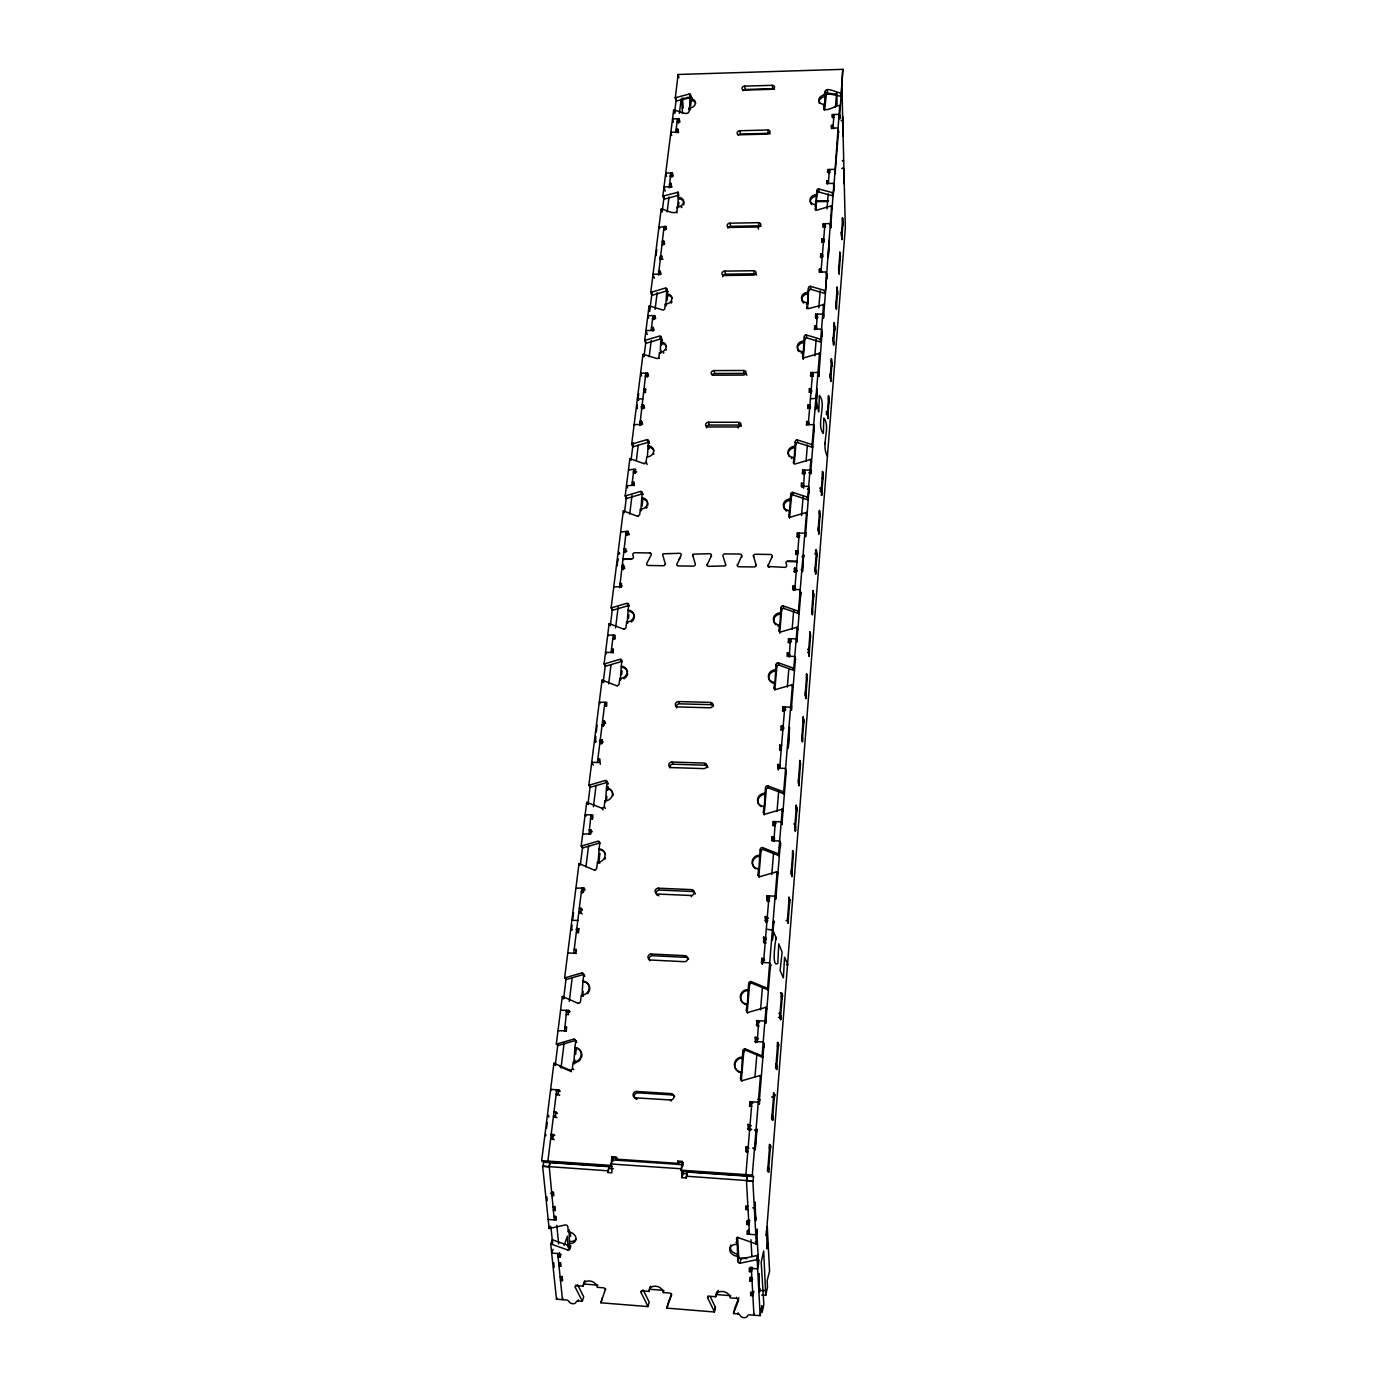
<?xml version="1.0" encoding="UTF-8"?>
<svg xmlns="http://www.w3.org/2000/svg" width="1387" height="1387" viewBox="0 0 1387 1387"><rect width="100%" height="100%" fill="white"/><g stroke="black" fill="none" stroke-linecap="round" stroke-linejoin="round"><path stroke-width="1.5" d="M690.501 109.694A5.843 4.542 -15.7 0 1 689.547 109.781L690.137 93.796L675.313 97.766L678.122 74.465L842.811 69.35L839.603 117.722M571.496 929.949L572.051 924.99M580.165 913.357L578.83 912.143L580.806 912.23L582.089 914.016M677.775 206.75L678.434 192.186L662.969 196.052L663.87 199.225L679.041 195.186M776.148 939.276C777.396 928.579 770.028 969.236 777.812 963.324L778.766 943.819L782.129 952.141L780.101 970.501L783.36 977.835L784.574 957.255L787.955 964.832L786.498 964.763M827.536 456.375C820.393 444.221 831.281 427.369 823.826 418.042L823.358 433.42C815.625 424.769 827.189 403.894 819.37 395.468L818.815 411.627M553.725 1262.707L554.124 1267.25M750.592 1129.833C751.113 1126.521 748.807 1130.214 751.719 1129.59M711.479 556.516L711.271 555.875A1.89 1.647 -18.7 0 0 709.728 553.69L693.24 554.159A1.872 1.647 -19.4 0 0 692.754 555.251L695.286 564.006A1.89 1.647 -19.6 0 1 695.078 565.15L694.506 565.757A1.89 1.647 -19.6 0 1 693.275 566.139L678.33 565.931A1.872 1.647 -20.3 0 1 676.683 564.526L681.104 555.493A1.872 1.647 -20.1 0 0 679.595 553.309L663.177 553.794A1.872 1.63 -20.8 0 0 662.691 554.887L665.396 564.232M827.987 255.26C828.074 268.558 830.674 213.927 828.247 256.82M787.851 746.362C788.301 760.111 791.023 696.083 788.197 747.454M554.904 1117.246C555.008 1114.142 554.315 1117.333 553.448 1116.258L556.915 1117.679M815.643 406.374C815.105 424.266 819.162 358.141 815.92 407.813M772.143 938.496L772.299 940.49L773.738 920.743L772.524 939.38M595.716 736.358L595.699 742.201M602.357 740.138L600.259 739.722L601.108 742.825L601.455 741.906M771.952 1097.169L773.461 1097.256L773.53 1092.748L774.796 1094.915L774.223 1098.556M780.933 1015.821L780.69 1019.878L779.771 1013.446L778.783 1013.394M780.413 992.763L781.401 992.815L781.332 997.236M788.319 919.061L788.267 923.413L787.625 917.344M793.763 823.965L794.699 823.999L795.531 830.848L794.578 830.813M807.563 649.255L808.482 649.272L809.21 656.432L809.28 652.323L807.91 652.289M814.897 554.02L816.232 554.037L816.302 549.998L815.4 549.98M821 495.003L821.884 495.02L820.324 487.6M827.935 414.834L827.883 418.735L827.241 411.211L826.115 412.13M833.708 341.358L833.656 345.19L833.032 337.578L833.206 338.532M767.67 1170.923L769.733 1144.726M771.761 1118.806L773.79 1093.181M775.784 1067.817L777.76 1042.729M779.719 1017.902L781.644 993.335M787.331 921.141L789.186 897.562M791.023 874.243L792.844 851.15M794.647 828.282L796.415 805.656M798.184 783.256L799.935 761.082M801.669 739.115L803.368 717.374M805.067 695.841L806.749 674.515M808.413 653.398L810.06 632.489M811.69 611.771L813.302 591.261M814.897 570.941L816.492 550.83M818.053 530.892L819.613 511.144M821.156 491.587L822.682 472.204M827.172 415.129L828.646 396.439M830.102 377.94L831.541 359.597M832.98 341.41L834.402 323.396M835.806 305.556L837.193 287.855M838.58 270.326L839.95 252.937M841.302 235.703L842.637 218.626M768.45 1172.032L770.513 1145.905M772.542 1120.055L774.553 1094.482M776.529 1069.186L778.506 1044.151M780.448 1019.376L782.372 994.878M788.024 922.84L789.879 899.331M791.7 876.047L793.52 853.005M795.306 830.206L797.074 807.615M798.843 785.267L800.576 763.127M802.293 741.213L804.009 719.524M805.691 698.025L807.355 676.752M809.02 655.67L810.649 634.813M812.279 614.129L813.892 593.671M815.487 573.386L817.064 553.292M818.625 533.406L820.168 513.693M821.711 494.153L823.219 474.805M827.692 417.834L829.166 399.179M830.622 380.714L832.061 362.406M833.483 344.253L834.887 326.274M836.292 308.451L837.679 290.785M839.066 273.274L840.418 255.919M841.77 238.703L843.105 221.66M788.891 901.325L788.96 896.973L789.584 903.076M795.531 830.848L795.583 826.583M821.884 495.02L821.954 491.05M822.283 478.758L823.41 475.689L822.491 471.32L822.439 475.29M802.969 561.336L803.194 563.798M816.856 396.405L816.7 393.336L816.163 399.855L815.885 398.398L810.511 398.78M747.437 1176.176L746.709 1180.58L753.124 1181.013L753.488 1176.592L752.326 1175.066L760.475 1075.549A2.15 2.098 -56.7 0 0 759.851 1075.601L742.444 1080.594A2.15 2.08 -56.5 0 1 740.519 1078.323L741.074 1071.96A7.49 7.282 -53.4 0 1 734.382 1064.124A7.49 7.282 -53.4 0 1 742.34 1057.137L742.877 1050.826A2.133 2.063 -50.4 0 1 745.148 1048.832L761.48 1055.732A2.133 2.08 -50.6 0 0 762.07 1055.854L762.902 1057.327A2.133 2.08 -50.9 0 1 762.313 1057.206L746.015 1050.323A2.133 2.063 -50.7 0 0 743.761 1052.3L741.404 1079.745A2.15 2.08 -56.8 0 0 741.889 1081.271M758.36 1103.931L759.417 1103.983L759.764 1099.7L757.909 1099.163M761.81 958.4L762.625 960.099L764.67 960.203L763.856 958.486L761.81 958.4L761.463 962.439L769.681 962.855L770.739 965.109L770.149 968.594M775.142 898.603L776.165 898.655L776.235 894.095M779.338 847.44L780.344 847.474L780.656 843.643L779.667 840.99L771.657 840.695L771.97 836.846L773.963 836.916L774.726 838.91L772.732 838.84L771.97 836.846M787.365 652.74L788.059 655.132L789.966 655.167L789.29 652.774L787.365 652.74L787.07 656.276L794.768 656.432L795.15 662.362M792.931 586.094L793.607 588.608L795.497 588.643L794.838 586.112L792.931 586.094L792.653 589.51L800.23 589.631L800.594 595.578M803.506 483.526L801.547 483.057L801.27 486.334L808.673 486.369L809.228 493.269L809.02 492.368M822.11 332.152L818.763 376.38L818.815 372.323M819.44 269.13L819.994 272.233L821.745 272.216L821.191 269.113L819.44 269.13L819.197 272.077L826.219 271.991L826.704 279.047L826.513 278.007M837.592 135.146L838.667 132.389L838.008 127.985L831.229 128.159L831.454 125.437L833.154 125.385L833.639 128.696M763.526 962.543L769.057 895.915M779.685 768.225L784.765 707.023L785.718 710.075M799.241 533.128L794.768 590.377M808.257 424.665L812.591 372.496L813.371 376.397M816.197 329.187L817.446 314.121M820.948 272.043L824.97 223.671L825.508 226.844M828.316 183.465L829.478 169.491L829.998 172.734M832.911 128.107L834.055 114.514M754.944 1077.387L756.903 1053.739M760.544 1009.823L762.434 986.989M771.779 874.521L773.547 853.04M776.997 811.534L778.731 790.729M787.331 687.068L788.874 668.447M792.133 629.195L793.693 610.228M801.547 515.548L803.125 496.546M806.038 461.403L807.407 445.002M814.81 355.835L816.18 339.33M818.798 307.793L820.202 290.819M826.999 208.9L828.247 193.816M835.442 107.024L836.621 92.825M746.709 1180.58L747.073 1176.159L745.894 1174.616L751.945 1101.798L752.517 1102.7M762.07 1055.854L766.04 1007.378A2.115 2.046 -40 0 0 765.451 1007.43L748.269 1012.371A2.115 2.046 -41.9 0 1 746.379 1010.187L746.917 1003.997A7.351 7.108 -39.6 0 1 740.311 996.421A7.351 7.108 -39.6 0 1 748.148 989.59L748.668 983.452A2.098 2.028 -37.1 0 1 750.904 981.511L767.028 988.133A2.098 2.028 -35.5 0 0 767.618 988.255L768.415 989.885A2.098 2.028 -35.7 0 1 767.826 989.763L751.754 983.175A2.08 2.011 -37.3 0 0 749.517 985.099L747.246 1011.764A2.098 2.028 -42.1 0 0 747.714 1013.256M767.618 988.255L777.136 871.764A2.046 1.942 -22.9 0 0 776.564 871.816L759.885 876.653A2.046 1.942 -24.8 0 1 758.03 874.608L758.533 868.765A7.108 6.727 -24.1 0 1 752.101 861.708A7.108 6.727 -24.1 0 1 759.695 855.207L760.197 849.399A2.028 1.907 -23.1 0 1 762.365 847.561L778.055 853.629A2.028 1.924 -21.5 0 0 778.61 853.733L779.373 855.692A2.028 1.924 -21.5 0 1 778.8 855.588L763.162 849.52A2.028 1.907 -23.1 0 0 760.995 851.375L758.845 876.515A2.028 1.924 -24.8 0 0 758.914 877.243M778.61 853.733L782.251 809.28A2.011 1.89 -19.6 0 0 781.679 809.332L765.225 814.117A2.011 1.89 -21.2 0 1 763.405 812.141L763.89 806.454A7.004 6.554 -20.8 0 1 757.527 799.623A7.004 6.554 -20.8 0 1 765.035 793.26L765.52 787.625A1.994 1.855 -20.1 0 1 767.652 785.805L783.135 791.63A1.994 1.872 -18.7 0 0 783.69 791.734L784.418 793.832A1.994 1.872 -18.7 0 1 783.863 793.728L768.415 787.92A1.994 1.855 -20.1 0 0 766.283 789.723L764.185 814.186A2.011 1.872 -21.2 0 0 764.272 814.897M783.69 791.734L792.445 684.745A1.959 1.786 -16 0 0 791.89 684.797L775.888 689.478A1.959 1.786 -17.1 0 1 774.102 687.64L774.57 682.265A6.814 6.189 -17 0 1 768.363 675.868A6.814 6.189 -17 0 1 775.645 669.782L776.096 664.442A1.942 1.751 -16.6 0 1 778.176 662.726L793.26 668.066A1.942 1.768 -15.6 0 0 793.797 668.153L794.474 670.528A1.942 1.768 -15.6 0 1 793.936 670.441L778.887 665.084A1.942 1.751 -16.6 0 0 776.824 666.818L774.848 689.963M793.797 668.153L797.144 627.253A1.924 1.734 -15 0 0 796.606 627.323L780.812 631.935A1.924 1.734 -16 0 1 779.043 630.166L779.494 624.93A6.727 6.016 -15.9 0 1 773.374 618.723A6.727 6.016 -15.9 0 1 780.552 612.777L780.985 607.575A1.924 1.716 -15.6 0 1 783.031 605.876L797.941 611.026A1.924 1.716 -14.7 0 0 798.479 611.095L799.12 613.574A1.924 1.716 -14.7 0 1 798.583 613.505L783.724 608.373A1.907 1.716 -15.6 0 0 781.696 610.055L779.754 632.593A1.924 1.734 -15.9 0 0 779.841 633.235M798.479 611.095L806.54 512.496A1.89 1.647 -13.7 0 0 806.003 512.549L790.642 517.091A1.872 1.647 -14.4 0 1 788.908 515.409L789.342 510.451A6.554 5.704 -14.4 0 1 783.36 504.643A6.554 5.704 -14.4 0 1 790.33 498.939L790.763 494.015A1.872 1.63 -14.2 0 1 792.74 492.385L807.269 497.118A1.872 1.63 -13.5 0 0 807.789 497.187L808.413 499.892A1.872 1.63 -13.5 0 1 807.893 499.823L793.399 495.09A1.872 1.612 -14.2 0 0 791.405 496.719L789.584 518.079M807.789 497.187L810.892 459.426A1.855 1.595 -13.3 0 0 810.355 459.496L795.184 463.969A1.855 1.595 -13.9 0 1 793.485 462.356L793.901 457.519A6.484 5.565 -13.9 0 1 787.972 451.885A6.484 5.565 -13.9 0 1 794.855 446.285L795.271 441.499A1.855 1.578 -13.8 0 1 797.23 439.904L811.586 444.429A1.855 1.578 -13.1 0 0 812.106 444.499L812.695 447.307A1.838 1.578 -13.1 0 1 812.175 447.238L797.872 442.713A1.838 1.578 -13.7 0 0 795.913 444.291L794.266 463.379M812.106 444.499L819.561 353.321A1.82 1.526 -12.6 0 0 819.041 353.39L804.252 357.777A1.803 1.508 -13.2 0 1 802.605 356.268L802.986 351.674A6.311 5.271 -13.2 0 1 797.213 346.386A6.311 5.271 -13.2 0 1 803.905 341.011L804.304 336.452A1.803 1.491 -13.1 0 1 806.211 334.926L820.22 339.104A1.803 1.508 -12.6 0 0 820.723 339.156L821.277 342.138A1.803 1.508 -12.5 0 1 820.775 342.086L806.801 337.908A1.803 1.491 -13.1 0 0 804.893 339.434L803.212 359.216M820.723 339.156L823.583 304.186L824.138 307.238M840.089 108.827L839.724 105.464L833.223 195.879M824.589 109.798L826.496 93.345L841.233 96.344L842.811 69.35M803.454 555.476L802.414 571.635L803.645 554.713L803.766 556.776L801.894 556.742M759.14 1103.549L764.029 1043.457M765.745 1022.618L770.478 964.537M775.905 898.03L780.396 842.984M781.956 823.861L786.308 770.565M791.301 709.468L795.427 658.825M796.866 641.227L800.871 592.162M805.483 535.815L809.089 488.189M814.325 427.508L810.615 472.846L808.777 472.846M823.583 314.103L823.514 318.108L826.756 275.077M830.709 226.757L833.812 185.529M838.494 131.297L835.13 172.629L834.957 171.537M746.414 1152.32L746.05 1146.91L748.321 1147.257M748.807 1125.655L748.443 1129.989L747.922 1124.372L750.922 1125.793L747.922 1124.372M749.621 1106.202L749.83 1101.677L758.29 1102.197L759.417 1103.983M755.568 1042.747L755.204 1037.303L757.302 1037.424L758.134 1038.932L756.054 1038.811L755.204 1037.303M757.094 1026.311L756.608 1020.607L764.93 1021.075L766.005 1023.138L766.075 1018.474M764.046 943.004L763.578 937.231L765.624 937.335L766.317 939.849M765.763 922.372L765.295 916.599L767.34 916.703L767.999 918.194M767.496 901.619L767.046 895.829L775.142 896.175L776.165 898.655M773.062 825.698L773.252 821.537L781.228 821.832L782.199 824.537L782.268 820.064M778.332 769.958L778.02 764.445L780.118 764.878M779.945 750.54L779.65 745.027L781.731 745.443M781.054 730.099L781.228 726.077L783.187 726.129L783.898 728.366L781.956 728.314L781.228 726.077M782.649 710.976L782.823 706.971L790.607 707.179L791.526 710.213L791.596 705.844M788.353 642.58L788.544 638.661L796.207 638.818L797.092 642.042L797.161 637.743M794.266 572.016L794.439 568.185L796.311 568.219L796.849 571.496M795.722 554.523L795.895 550.708L797.768 550.743L798.305 552.91M797.196 536.89L797.369 533.111L804.841 533.18L805.691 536.7L805.743 532.487M802.466 473.765L802.64 470.054L810.008 470.089L810.823 473.765L810.875 469.621M806.54 425.133L806.697 421.492L808.517 421.492L809.124 424.335L807.303 424.335L806.697 421.492M807.928 408.558L808.084 404.952L809.904 404.952L810.493 407.813L808.673 407.813L808.084 404.952M809.176 391.914L809.436 388.793L811.239 388.793L811.828 391.689L809.262 392.382M810.632 376.085L810.788 372.514L818.001 372.479L818.191 373.45M814.516 329.707L814.672 326.188L816.44 326.17L817.012 329.17M815.521 317.658L815.677 314.138L822.786 314.069L823.15 316.097M820.567 257.236L820.723 253.786L822.474 253.769L823.011 256.89M821.815 242.222L821.971 238.807L823.722 238.789L824.259 241.927L822.508 241.962L821.971 238.807M823.08 227.104L823.237 223.706L830.189 223.584L830.536 225.7M828.542 180.674L826.825 180.709L826.6 183.517L833.483 183.361L833.916 190.47L833.76 189.412M835.355 169.838L835.286 173.704L834.627 169.37L827.762 169.526L827.536 172.317L829.253 172.265M839.828 115.017L839.776 118.814L839.118 114.375L832.356 114.566L832.131 117.271L833.83 117.236M746.657 1151.418L746.05 1146.91M750.436 1106.237L749.83 1101.677M755.794 1041.949L756.054 1038.811M757.181 1025.288L756.608 1020.607M762.278 964.138L762.625 960.099M764.133 941.998L763.578 937.231M765.849 921.384L765.295 916.599M767.583 900.631L767.046 895.829M772.576 840.747L772.732 838.84M773.842 825.473L773.252 821.537M778.523 769.386L778.02 764.445M780.135 749.986L779.65 745.027M783.395 711.063L782.823 706.971M787.972 656.016L788.059 655.132M789.082 642.84L788.544 638.661M793.451 590.325L793.607 588.608M796.467 554.159L795.895 550.708M797.872 537.41L797.369 533.111M802.05 487.409L801.547 483.057M803.194 473.626L802.64 470.054M816.111 318.663L815.677 314.138M821.208 257.635L820.723 253.786M559.793 1262.863L559.03 1266.175L561.042 1266.331L560.712 1263.02L558.684 1262.863M807.113 308.642L807.217 302.661A6.241 5.149 -12.9 0 1 801.478 297.511A6.241 5.149 -12.9 0 1 808.101 292.241L808.482 287.803A1.786 1.456 -12.8 0 1 810.372 286.311L824.225 290.316M815.487 209.957L815.643 204.496A6.103 4.889 -12.5 0 1 810.043 199.659A6.103 4.889 -12.5 0 1 816.492 194.596L816.856 190.366A1.734 1.387 -12.5 0 1 818.711 188.927L832.217 192.62M839.724 105.464L839.36 105.533C835.425 105.603 820.497 115.537 824.259 104.354A5.947 4.629 -12.3 0 1 818.781 99.829A5.947 4.629 -12.3 0 1 825.074 94.957C823.08 84.139 836.274 93.05 840.869 92.981M738.855 1071.995A7.49 7.264 -53.6 0 0 741.508 1072.671L742.34 1057.137M744.091 1003.807A7.334 7.091 -39.7 0 0 747.333 1004.795L748.148 989.59M758.308 869.684A7.108 6.727 -24.1 0 0 758.932 869.736L759.695 855.207M763.665 807.442A7.004 6.536 -20.8 0 0 764.289 807.494L765.035 793.26M775.645 669.782L774.934 683.427L774.57 682.265M777.448 625.676A6.727 6.016 -15.9 0 0 779.858 626.161L780.552 612.777M790.33 498.939L789.671 511.786L789.342 510.451M794.855 446.285L794.214 458.906L793.901 457.519M802.171 353.078A6.311 5.271 -13.2 0 0 803.298 353.148L803.905 341.011M806.384 304.1A6.241 5.132 -12.9 0 0 807.494 304.169L808.101 292.241M814.932 206.039A6.085 4.889 -12.5 0 0 815.92 206.091L816.492 194.596M823.549 106.001A5.947 4.629 -12.3 0 0 824.519 106.036L825.074 94.957M807.581 308.226L808.586 288.323M816.007 209.905L816.926 190.765M746.778 1175.777L682.283 1171.356L681.208 1170.195L682.057 1161.404L677.827 1161.11L678.694 1164.491L677.827 1161.11M682.785 1166.086L683.132 1162.583L682.057 1161.404M637.292 404.935L637.292 408.576M578.986 928.857L576.801 928.475C576.975 931.006 579.194 931.787 576.628 930.157M545.784 1134.306L545.784 1135.78M554.488 1135.259L551.246 1134.081L552.182 1136.647L552.667 1135.329M549.321 1162.254L612.274 1166.571L610.991 1165.392L611.962 1156.671L616.157 1156.949L617.163 1160.312M612.846 1161.335L613.245 1157.85L611.962 1156.671M578.5 1003.494L562.862 996.646A2.098 1.942 -47.5 0 0 562.29 996.542L556.326 1044.012A2.133 1.976 -51.4 0 0 556.915 1043.96L573.906 1039.071A2.133 1.976 -51.2 0 1 575.674 1041.256L574.929 1047.462A7.472 6.97 -52.5 0 1 581.153 1055.16A7.472 6.97 -52.5 0 1 573.16 1062.026L572.398 1068.285A2.15 1.994 -53.8 0 1 570.092 1070.261L554.471 1063.413A2.15 1.994 -53.5 0 0 553.916 1063.292L541.676 1160.659L543.635 1162.219L549.807 1162.635L549.269 1166.97L542.629 1166.19L549.113 1228.449A2.098 1.63 21.5 0 0 549.685 1228.414L565.584 1224.877A2.098 1.63 21.1 0 1 567.803 1226.732L568.306 1231.795A7.351 5.669 21 0 1 576.021 1238.227A7.351 5.669 21 0 1 569.485 1243.567L569.97 1248.595A2.098 1.612 20.9 0 1 568.115 1250.12L551.315 1244.156A2.098 1.612 21.3 0 0 550.726 1244.052L552.251 1239.857A2.08 1.612 21.3 0 1 552.841 1239.961L569.589 1245.907A2.08 1.612 20.9 0 0 570.681 1245.717M594.971 870.429L579.541 863.754A2.011 1.855 -36.8 0 0 578.986 863.65L564.648 977.8A2.08 1.924 -45.5 0 0 565.22 977.748L581.985 972.911A2.08 1.942 -45.1 0 1 583.736 975.026L582.991 981.06A7.316 6.814 -46.2 0 1 589.146 988.515A7.316 6.814 -46.2 0 1 581.274 995.207L580.529 1001.31A2.098 1.959 -47.5 0 1 578.275 1003.234M603.068 809.956L602.062 808.274L587.221 802.466A1.994 1.803 -32.8 0 0 586.684 802.38L581.205 845.966A2.011 1.838 -35.3 0 0 581.777 845.914L598.057 841.181A2.011 1.838 -34.5 0 1 599.773 843.157L599.08 848.861A7.056 6.502 -35.3 0 1 605.079 855.814A7.056 6.502 -35.3 0 1 597.45 862.211L596.757 867.967A2.028 1.855 -36.2 0 1 594.555 869.805M617.232 685.958L602.565 680.237A1.924 1.716 -26.9 0 0 602.045 680.15L588.851 785.163A1.976 1.803 -31.6 0 0 589.406 785.111L605.46 780.413A1.976 1.803 -30.8 0 1 607.159 782.337L606.483 787.885A6.935 6.328 -31.4 0 1 612.43 794.612A6.935 6.328 -31.4 0 1 604.905 800.871L604.229 806.471A1.994 1.82 -32.2 0 1 602.062 808.274M624.133 629.299L609.656 623.786A1.907 1.682 -24.9 0 0 609.136 623.699L604.091 663.87A1.924 1.699 -26.1 0 0 604.628 663.801L620.249 659.224A1.924 1.716 -25.4 0 1 621.913 661.01L621.272 666.263A6.727 6.016 -25.7 0 1 627.097 672.574A6.727 6.016 -25.7 0 1 619.781 678.555L619.139 683.86A1.924 1.734 -26.2 0 1 617.042 685.577M638.107 516.571L623.803 510.988A1.855 1.595 -21.7 0 0 623.3 510.919L611.13 607.835A1.89 1.664 -24.2 0 0 611.65 607.766L627.08 603.224A1.89 1.664 -23.5 0 1 628.727 604.957L628.103 610.072A6.64 5.86 -23.8 0 1 633.859 616.192A6.64 5.86 -23.8 0 1 626.647 622.069L626.022 627.219A1.907 1.682 -24.2 0 1 623.959 628.9M644.331 463.778L630.357 458.802A1.82 1.543 -20.6 0 0 629.854 458.733L625.19 495.87A1.838 1.578 -21.3 0 0 625.71 495.8L640.742 491.362A1.838 1.578 -20.7 0 1 642.337 492.974L641.748 497.829A6.467 5.565 -20.9 0 1 647.382 503.568A6.467 5.565 -20.9 0 1 640.378 509.202L639.771 514.092A1.855 1.595 -21.2 0 1 637.76 515.704M647.226 440.043L648.041 442.349L633.235 446.735A1.82 1.543 -20.3 0 1 632.715 446.805L631.692 444.048A1.82 1.543 -20.3 0 0 632.212 443.996L647.053 439.592A1.82 1.543 -19.7 0 1 648.648 441.17L648.058 445.903A6.38 5.427 -19.8 0 1 653.641 451.451A6.38 5.427 -19.8 0 1 646.723 456.982L646.134 461.75A1.82 1.56 -20.1 0 1 644.157 463.327M646.03 342.762L645.215 340.318L659.692 336.001A1.768 1.456 -18.1 0 1 661.252 337.474L660.697 341.982A6.224 5.149 -18.2 0 1 666.159 347.201A6.224 5.149 -18.2 0 1 659.414 352.506L658.877 357.031A1.786 1.474 -18.4 0 1 656.935 358.557L643.464 354.378M652.046 294.772L651.249 292.258L665.552 287.993A1.751 1.422 -17.5 0 1 667.095 289.432L666.558 293.819A6.155 5.028 -17.6 0 1 671.949 298.899A6.155 5.028 -17.6 0 1 665.309 304.1L664.772 308.521A1.768 1.439 -17.7 0 1 662.865 310.012L649.532 306.007M678.295 197.335A5.999 4.785 -16.6 0 1 683.583 202.121A5.999 4.785 -16.6 0 1 677.099 207.131C678.884 218.21 665.951 209.35 661.218 209.021L650.746 292.328L651.699 295.344M690.258 98.841A5.86 4.542 -15.7 0 1 695.442 103.331A5.86 4.542 -15.7 0 1 689.131 108.134C690.795 118.762 678.26 110.214 673.649 110.076L662.847 196.07M576.507 1062.39A7.455 6.97 -52.6 0 1 573.837 1062.737L574.929 1047.462M583.216 995.97A7.316 6.814 -46.3 0 1 581.933 996.022L582.991 981.06M599.964 862.991A7.039 6.484 -35.3 0 1 598.057 863.165L599.08 848.861M605.668 800.455L606.483 787.885M620.925 679.699A6.727 5.999 -25.7 0 1 620.336 679.717L621.272 666.263M627.774 623.266A6.64 5.86 -23.8 0 1 627.184 623.283L628.103 610.072M641.453 510.503A6.45 5.548 -20.9 0 1 640.881 510.52L641.748 497.829M647.434 456.496L648.058 445.903M660.316 350.46L660.697 341.982M666.315 305.573A6.137 5.028 -17.6 0 1 665.76 305.608L666.558 293.819M574.443 1063.916L574.912 1060.049M575.588 1054.501L576.194 1049.456M582.644 996.299L583.233 991.376M598.976 861.57L599.982 853.334M606.396 800.472L606.882 796.45M607.61 790.417L608.095 786.412M621.636 674.723L622.104 670.927M628.467 618.498L628.9 614.805M642.077 506.151L642.718 500.898M649.012 449.041L649.428 445.626M660.611 353.425L660.992 350.165M661.599 345.294L661.98 342.052M667.008 300.615L667.754 294.495M678.434 206.42L678.919 202.381M690.622 105.845L691.333 100.107M628.952 534.758L627.982 531.342L621.012 531.914M617.822 560.088L617.978 558.926M638.297 396.907L637.899 400.115L638.766 400.115M555.216 1065.476L557.851 1044.446M563.555 998.952L566.208 977.696M580.39 864.5L582.505 847.648M587.915 804.425L590.325 785.181M603.293 681.676L605.443 664.598M610.315 625.728L612.378 609.153M624.566 511.89L626.387 497.361M631.033 460.241L633.218 442.904M644.001 356.771L645.787 342.537M649.671 311.52L652.029 292.709M662.154 211.968L664.009 197.093M674.481 113.474L676.232 99.465M543.08 1166.554L543.635 1162.219M573.733 953.216L581.846 887.836L583.546 890.298L582.575 890.263M597.433 762.469L604.905 702.342L606.466 705.342M611.112 652.479L613.262 635.159L614.77 638.349M631.9 485.259L633.894 469.257L635.263 472.863L635.679 469.257L628.744 469.76M651.144 330.487L652.982 315.629L653.398 319.599M675.798 132.164L677.463 118.745L678.59 123.114L679.11 118.71L672.539 118.883L673.388 122.16M561.024 1067.955L564.162 1042.677M569.277 1001.397L572.172 978.008M585.955 866.858L588.573 845.775M593.411 806.766L596.063 785.371M608.633 683.947L611.026 664.72M615.585 627.895L618.151 607.177M623.457 564.405L622.538 568.982L621.879 565.844L623.717 565.861L624.791 568.393M629.715 514.022L632.021 495.315M636.373 460.259L638.228 445.348M641.73 424.214L640.846 424.214L641.245 420.92M645.232 388.811L644.834 392.053L643.845 389.21L645.77 389.678M649.203 356.736L651.231 340.474M655.08 309.388L657.161 292.64M663.558 244.441L663.575 240.835M667.164 211.864L669.019 196.989M670.233 187.21L669.349 184.02L671.013 183.986L671.897 187.176L670.233 187.21L670.736 183.067M677.48 128.714L676.977 132.736L676.128 129.476L677.775 129.424L678.624 132.684M679.387 113.353L681.121 99.327M554.193 1139.75L552.772 1138.519L553.292 1134.219M555.511 1116.379L556.031 1112.131L553.985 1111.993L556.933 1113.397M559.672 1095.435L558.267 1094.1L558.788 1089.87L550.639 1089.367L551.575 1090.286M566.329 1031.113L566.607 1026.761L564.596 1026.64L565.948 1028.148M568.358 1014.729L568.635 1010.377L560.885 1010.256M575.934 953.597L576.194 949.332L574.218 949.245L576.524 950.997M578.5 932.81L578.778 928.579M580.806 912.23L581.292 908.312L579.315 908.225L582.072 910.097M583.546 892.101L583.806 887.923L576.42 888.2M590.723 834.107L590.983 829.998L589.059 829.929L591.729 831.957M592.596 819.058L592.856 814.967L585.141 814.689L585.973 816.024M600.346 764.306L599.791 758.88L597.884 758.81L599.08 760.96M601.906 743.761L602.166 739.791M604.229 725.124L604.472 721.153L602.582 721.101L603.761 723.32L605.634 723.373L604.472 721.153M606.552 706.33L606.795 702.377L599.271 702.186L600.051 703.694M613.158 652.913L613.401 649.047L611.546 649.012L613.141 651.387M614.874 639.043L615.117 635.194L607.697 635.055L608.078 635.853M621.289 587.256L621.532 583.476L619.694 583.442L620.787 585.938L622.156 585.973M623.474 569.624L623.717 565.861M625.606 552.407L625.849 548.663L624.029 548.645L625.086 551.211L626.907 551.228M627.982 531.342L627.583 534.619L625.936 535.035M633.859 485.727L634.084 482.069L632.299 482.052L634.223 484.739M641.383 425.011L641.609 421.423L639.84 421.423L640.846 424.214M643.412 408.68L643.62 405.108L641.869 405.125L642.51 408.506M645.596 389.192L645.388 392.746M641.592 376.05L640.603 373.172L647.59 373.155L647.365 376.675M652.462 330.453L651.509 327.505L653.242 327.488L653.034 330.956M654.508 319.079L654.716 315.612L647.816 315.681L648.579 318.056M660.004 274.643L660.212 271.245L658.513 271.263L659.432 274.314L660.697 274.297M661.876 259.49L662.084 256.11L660.385 256.127L661.304 259.196M663.714 244.701L663.922 241.321L662.223 241.355L663.125 244.441M665.569 229.774L665.76 226.428L659.241 227.312M671.013 183.986L670.684 186.76L663.992 186.898L665.188 191.129M666.61 176.305L665.725 173.098L672.383 172.959L671.88 177.259L670.719 172.994L669.297 187.852M677.775 129.424L677.445 132.129L670.857 132.302L671.724 135.545M631.692 444.048L642.961 354.326L643.464 355.783M546.53 1128.359L547.276 1122.43M572.814 918.887L573.577 912.767M596.254 732.076L597.138 725.176M617.094 565.861L617.943 559.117M638.696 393.717L637.899 400.115L637.396 398.693L642.788 399.04M655.999 255.763L656.797 249.4M552.633 1192.005L551.783 1195.577L553.846 1195.733L553.482 1192.3L551.437 1192.144M772.264 557.279L772.091 556.638A1.89 1.664 -15.7 0 0 770.912 554.488L755.378 554.263A1.89 1.664 -16.5 0 0 753.418 555.632L753.592 557.054M753.418 555.632L756.227 565.445M665.101 564.37L665.101 564.37A1.872 1.647 -21 0 1 663.142 565.723L647.868 565.48A1.872 1.647 -21.7 0 1 646.775 563.347L651.11 555.112A1.872 1.63 -21.4 0 0 649.619 552.945M618.966 553.812L619.018 552.425L619.278 553.95M605.547 1288.922L601.004 1302.324A2.08 1.578 19.9 0 0 600.952 1302.792L647.937 1306.589A2.08 1.595 18.9 0 0 647.798 1306.121L640.985 1292.407A2.098 1.595 19 0 1 642.875 1290.916L649.012 1291.418A7.334 5.617 18.7 0 1 655.704 1286.182A7.334 5.617 18.7 0 1 663.315 1292.545L669.453 1293.031A2.098 1.612 18.4 0 1 671.637 1294.851L666.887 1307.664A2.08 1.595 18.4 0 0 666.835 1308.132L714.374 1311.981A2.098 1.612 17.4 0 0 714.27 1311.495L707.578 1297.729A2.098 1.612 17.5 0 1 709.537 1296.221L715.727 1296.724A7.386 5.669 17.2 0 1 722.61 1291.47A7.386 5.669 17.2 0 1 730.221 1297.868L736.428 1298.371A2.115 1.63 16.9 0 1 738.612 1300.191L733.584 1313.056A2.098 1.612 16.9 0 0 733.515 1313.524L737.884 1313.87A2.098 1.612 16.8 0 1 739.583 1314.668L740.519 1316.055A4.213 3.225 16.7 0 0 744.542 1317.667A4.213 3.225 16.7 0 0 747.697 1315.76A2.115 1.612 16.5 0 1 749.587 1314.824L760.18 1315.674L761.844 1305.704L762.191 1312.293L763.838 1304.491L761.203 1262.291L763.682 1250.97L765.745 1295.371L761.671 1295.042M765.503 1290.465L761.324 1290.603M765.745 1295.371L767.496 1287.049L767.167 1280.53L769.577 1271.168L767.288 1226.871M768.138 1243.376L766.942 1248.924L767.08 1244.226M754.251 1313.784L753.956 1315.171L751.338 1268.394M759.417 1290.69C758.412 1245.283 759.278 1306.571 759.885 1288.506M758.81 1279.525L759.278 1277.34M753.834 1291.349L752.864 1295.735L750.783 1295.562L750.592 1292.233L752.69 1292.389M766.56 1234.309L766.265 1235.678L845.324 227.971L841.978 88.629M752.552 1279.039L752.066 1281.224L749.968 1281.051L749.778 1277.687L751.875 1277.86M756.782 1258.668L757.493 1255.426A2.133 1.664 16.5 0 1 758.1 1255.408L757.146 1259.725L760.18 1315.674M750.783 1295.562L751.425 1292.649M758.412 1261.164L758.724 1259.725L757.631 1268.88L749.257 1268.238L749.448 1271.619L751.529 1271.775L752.5 1267.441L750.419 1267.285L749.448 1271.619M749.968 1281.051L750.939 1276.699M756.938 1233.927L757.077 1229.073L755.794 1234.759L747.333 1234.153L747.142 1230.702L749.257 1230.858M757.25 1239.597L756.279 1243.896A2.15 1.682 16.5 0 1 755.672 1243.775L756.158 1241.625M737.884 1313.87L738.127 1312.778M755.568 1219.52C754.563 1173.107 755.412 1235.54 756.054 1217.387M736.428 1298.371L736.688 1297.278M733.515 1313.524L734.538 1309.12A2.098 1.612 16.9 0 1 734.59 1308.652L738.89 1297.643M757.146 1259.725A2.133 1.664 16.5 0 0 756.539 1259.76L739.93 1263.245L740.797 1259.465M749.569 1221.808L748.911 1224.634L746.795 1224.478L746.587 1221.028L748.72 1221.184M747.333 1234.153L748.321 1229.87M755.43 1205.84L754.944 1207.956L752.812 1207.8M737.867 1260.852L738.734 1257.073L737.555 1236.979M746.795 1224.478L747.784 1220.231L749.899 1220.387M739.93 1263.245A2.133 1.664 16.9 0 1 737.728 1261.39L737.243 1242.232A7.472 5.825 17 0 0 735.908 1242.232M737.433 1256.293A7.49 5.825 17 0 1 729.735 1249.791A7.49 5.825 17 0 1 736.722 1244.382L737.243 1242.232M748.061 1209.62L745.946 1209.464L746.605 1206.655M736.722 1244.382L736.809 1237.637M714.53 1310.386L715.328 1307.109L710.335 1296.793M714.374 1311.981L715.449 1307.577A2.098 1.595 17.4 0 0 715.328 1307.109M715.727 1296.724L716.264 1294.539A7.368 5.669 17.2 0 1 716.958 1291.834M707.578 1297.729L707.994 1296.082M767.722 920.535L767.392 921.575L764.965 920.587M666.835 1308.132L668.031 1303.763A2.08 1.595 18.4 0 1 668.083 1303.295L671.464 1294.158M663.315 1292.545L663.61 1291.47M548.836 1166.727L550.396 1162.67L609.049 1166.692L607.801 1172.535L611.979 1172.813L611.199 1164.005L612.603 1159.931L682.577 1164.681L681.381 1168.79L682.023 1177.65L686.253 1177.944L687.293 1172.05L753.488 1176.592M686.253 1177.944L687.415 1173.801L683.202 1173.523L682.023 1177.65M647.937 1306.589L649.168 1302.237A2.08 1.595 18.9 0 0 649.047 1301.769L643.1 1289.789M649.012 1291.418L649.636 1289.251A7.316 5.617 18.7 0 1 650.572 1286.13M641.141 1291.869L641.453 1290.794M725.782 565.046L723.008 556.014A1.89 1.647 -18 0 1 723.199 554.869L723.771 554.263A1.89 1.647 -18 0 1 725.002 553.881L740.017 554.072A1.89 1.664 -17.3 0 1 741.698 555.875L737.572 565.202M741.698 555.875L741.785 556.898M600.952 1302.792L602.374 1298.007A2.063 1.578 19.8 0 0 602.322 1298.457M605.634 1289.043L605.46 1289.581A2.08 1.595 19.9 0 0 603.293 1287.777L597.225 1287.292A7.282 5.565 20.2 0 0 589.596 1280.964A7.282 5.565 20.2 0 0 583.077 1286.165L577.027 1285.68A2.08 1.578 20.5 0 0 575.172 1287.171L582.141 1300.798A2.063 1.578 20.3 0 1 582.28 1301.283L578.032 1300.937A2.063 1.578 20.4 0 0 576.489 1301.457L575.778 1302.688A4.126 3.138 20.5 0 1 572.085 1303.641A4.126 3.138 20.5 0 1 568.687 1301.249A2.063 1.56 20.6 0 0 566.694 1300.018L556.464 1299.186L550.726 1244.052M582.28 1301.283L583.702 1296.966A2.063 1.578 20.3 0 0 583.563 1296.498L577.495 1284.587M578.032 1300.937L578.396 1299.844M583.077 1286.165L583.788 1284.015A7.264 5.548 20.2 0 1 583.996 1282.177M575.362 1286.633L575.9 1285.021M607.801 1172.535L609.049 1166.692M562.931 1298.319L562.463 1299.671L557.73 1253.536M556.464 1299.186L556.933 1297.833M569.485 1243.567L569.051 1229.697L568.306 1231.795M568.115 1250.12L569.416 1246.428M570.161 1248.075L570.716 1246.497M559.585 1252.652L558.077 1256.865L560.105 1257.021L561.094 1254.212M564.162 1245.405L567.404 1236.216L567.872 1247M553.014 1249.323L551.662 1253.068L559.759 1253.692L560.105 1257.021M551.697 1243.116L552.841 1239.961M555.65 1216.226L554.28 1219.919L549.269 1166.97M549.113 1228.449L549.876 1226.368M549.685 1228.414L550.448 1226.333M554.835 1206.257L553.309 1210.383L555.355 1210.539L555.008 1207.123L552.962 1206.985M768.086 565.619L772.091 556.638M707.231 564.786L711.271 555.875M678.971 559.62L680.046 557.557M843.573 183.032C843.695 187.366 845.931 163.198 841.822 168.659M842.88 135.007C842.412 88.439 842.672 145.999 843.157 134.591M842.516 120.825L841.129 120.461M548.576 1115.235L548.749 1117.142M725.609 564.786L725.609 564.786A1.89 1.664 -18.2 0 1 725.141 565.896L708.566 566.347A1.89 1.664 -18.9 0 1 707.006 564.162M768.051 566.468L784.678 567.37A1.907 1.682 -15.1 0 0 786.672 565.22L786.048 563.295A1.907 1.682 -14.9 0 1 786.724 561.44L797.074 561.787M623.023 559.516L632.645 558.597A1.872 1.63 -22.3 0 0 633.374 556.776L632.836 554.887A1.872 1.63 -22.1 0 1 634.847 552.754L650.451 552.962M691.385 97.471L676.041 101.078L675.192 97.766M652.202 295.275L666.471 291.01A1.751 1.422 -17.5 0 1 667.823 291.669M646.186 343.248L660.628 338.948A1.768 1.456 -18.1 0 1 662.188 340.422M642.961 494.5A1.838 1.578 -20.7 0 0 641.765 494.032L626.768 498.453A1.838 1.578 -21.3 0 1 626.248 498.522L625.19 495.87M629.143 605.98A1.89 1.664 -23.5 0 0 628.172 605.686L612.777 610.211A1.89 1.664 -24.3 0 1 612.239 610.28L611.13 607.835M622.035 661.703A1.907 1.699 -25.4 0 0 621.376 661.564L605.772 666.141A1.907 1.699 -26.2 0 1 605.235 666.211L604.091 663.87M608.147 783.395A1.976 1.803 -30.9 0 0 606.656 782.511L590.637 787.175A1.976 1.786 -31.7 0 1 590.064 787.244L588.851 785.163M599.964 843.296A1.994 1.838 -34.6 0 0 599.271 843.14L583.043 847.856A1.994 1.838 -35.4 0 1 582.471 847.908L581.205 845.966M584.62 975.217A2.08 1.942 -45.2 0 0 583.286 974.558L566.572 979.378A2.08 1.924 -45.6 0 1 566 979.447L564.648 977.8M576.316 1040.961A2.115 1.976 -51.4 0 0 575.241 1040.562L558.302 1045.434A2.115 1.976 -51.5 0 1 557.713 1045.486L556.326 1044.012M757.493 1255.426L740.935 1258.928A2.133 1.647 16.9 0 1 738.734 1257.073M744.663 86.133L772.212 85.318A2.514 1.959 -13.6 0 1 774.501 87.242A2.514 1.959 -13.6 0 1 771.813 89.305L744.23 90.103A2.514 1.942 -14.3 0 1 741.976 88.196A2.514 1.942 -14.3 0 1 744.663 86.133L745.356 89.479A2.514 1.942 -14.3 0 0 742.929 90.796M745.356 89.479L772.836 88.664A2.514 1.959 -13.6 0 1 774.535 89.201M686.86 97.489L691.159 97.367M826.6 93.449L830.9 93.328M692.408 98.026L681.641 98.338L682.473 113.179M823.861 94.247L836.777 93.865L837.072 104.632M677.133 121.432L678.78 121.38M739.86 130.742L767.722 130.014A2.549 2.011 -13.8 0 1 770.045 131.99A2.549 2.011 -13.8 0 1 767.323 134.088L739.427 134.799A2.549 1.994 -14.6 0 1 737.138 132.84A2.549 1.994 -14.6 0 1 739.86 130.742L740.398 133.204M770.08 133.863A2.549 1.994 -13.8 0 0 768.381 133.308L740.571 134.019A2.531 1.994 -14.5 0 0 738.127 135.354M842.308 160.58L843.556 160.563L842.55 160.875M670.389 175.75L672.054 175.716M669.938 176.218L673.25 176.149L672.383 172.959M815.903 200.994L828.559 200.751M815.348 201.687L828.299 201.444M729.926 223.186L758.429 222.683A2.618 2.098 -14.3 0 1 760.804 224.781A2.618 2.098 -14.3 0 1 758.013 226.965L729.458 227.451A2.601 2.098 -15.2 0 1 727.135 225.37A2.601 2.098 -15.2 0 1 729.926 223.186L730.429 225.283M760.874 226.428A2.601 2.098 -14.3 0 0 759.122 225.838L730.672 226.324A2.601 2.098 -15.2 0 0 727.984 228.109M665.413 229.254L663.87 229.809M822.994 226.566L824.814 227.069M663.558 244.181L662.015 244.719M821.728 241.702L823.479 241.667M659.571 257.687L660.697 257.15M661.738 258.988L660.177 259.508M820.48 256.716L822.318 257.202M659.605 259.23L663.003 259.178M724.777 271.106L753.626 270.742A2.635 2.15 -14.6 0 1 756.002 272.892A2.635 2.15 -14.6 0 1 753.176 275.111L724.309 275.493A2.635 2.15 -15.6 0 1 721.951 273.326A2.635 2.15 -15.6 0 1 724.777 271.106L725.28 273.152M659.848 274.141L653.034 274.227L654.283 278.267M756.608 275.163A2.635 2.15 -14.6 0 0 754.32 273.811L725.54 274.175A2.635 2.15 -15.5 0 0 722.731 276.793M654.352 318.577L652.774 319.097M815.417 317.138L818.018 317.155M816.319 317.138L817.29 317.64M652.219 318.629L655.652 318.594M653.762 330.453L645.961 330.522L647.244 334.458M814.412 329.204L821.537 329.152L821.728 330.158M714.08 370.589L743.623 370.468A2.705 2.271 -15.5 0 1 746.067 372.756A2.705 2.271 -15.5 0 1 743.155 375.079L713.577 375.183A2.705 2.254 -16.6 0 1 711.167 372.895A2.705 2.254 -16.6 0 1 714.08 370.589L714.617 372.531M746.795 375.253A2.705 2.271 -15.5 0 0 744.368 373.38L714.894 373.502A2.687 2.254 -16.5 0 0 712.277 374.958M645.076 376.05L648.561 376.033L647.59 373.155M810.528 375.6L812.435 376.085M645.267 392.053L643.62 392.746M641.037 406.53L642.354 406.53L641.869 405.125M641.106 407.951L644.608 407.934M643.239 408.211L641.644 408.68M807.823 408.09L809.731 408.558M826.132 414.21L826.999 414.21M708.514 422.237L738.439 422.255A2.739 2.323 -16 0 1 740.901 424.613A2.739 2.323 -16 0 1 737.953 426.971L708.011 426.953A2.739 2.323 -17.2 0 1 705.584 424.595A2.739 2.323 -17.2 0 1 708.514 422.237L709.086 424.11M641.227 424.543L634.154 424.543L634.483 425.462M806.436 424.665L813.736 424.665L813.926 425.618M741.351 426.138A2.739 2.323 -16 0 0 739.202 425.063L709.364 425.046A2.722 2.306 -17.2 0 0 706.434 427.82M633.131 471.944L636.702 471.979M803.264 472.811L805.101 472.828M802.362 473.296L804.321 473.765M822.526 475.672L823.41 475.689M821.659 477.891L823.167 478.758M802.171 485.797L803.558 485.797M626.733 485.762L633.686 485.277M820.081 488.449L821.208 487.6M807.442 489.091L809.297 489.091M808.569 489.992L809.488 489.992M820.081 490.703L820.965 490.721M821.26 491.9L822.127 491.917M622.746 558.892L631.813 558.961M787.556 561.076L796.901 561.146M625.433 533.891L629.039 533.926M798.01 535.746L799.883 535.763M797.092 536.457L799.068 536.908M815.157 553.188L816.041 553.205M796.554 553.309L798.427 553.344M625.433 551.991L623.873 552.598M795.618 554.089L797.646 554.765M618.689 553.17L619.781 553.188M801.166 569.554L802.622 570.855M796.97 570.768L795.098 570.75L794.439 568.185M623.3 569.207L621.653 569.606M794.144 571.583L796.138 572.033M621.116 586.84L613.765 586.736L614.146 587.568M800.143 592.977L801.097 592.995M614.701 638.644L613.019 639.008M788.249 642.164L790.278 642.614M808.569 653.069L809.488 653.086M612.967 652.531L605.53 652.358L606.292 653.936M794.699 659.605L795.653 659.623M678.486 701.562L710.352 702.377A2.93 2.653 -21.8 0 1 712.953 705.151A2.93 2.653 -21.8 0 1 709.815 707.786L677.896 706.937A2.913 2.635 -23.7 0 1 675.33 704.18A2.913 2.635 -23.7 0 1 678.486 701.562L679.127 703.07M713.525 705.948A2.913 2.653 -21.8 0 0 711.236 704.665L679.457 703.833A2.913 2.635 -23.7 0 0 676.613 707.925M783.534 709.26L785.475 709.312M606.362 705.948L604.663 706.278M782.528 710.595L784.591 711.028M604.021 724.742L602.131 724.69L603.345 726.372M780.933 729.735L782.875 729.787M599.444 740.779L600.866 740.814M599.565 741.854L603.345 741.958M601.715 743.415L600.016 743.709M779.338 748.72L781.418 749.136M671.967 762.052L704.267 763.075A2.965 2.739 -24.2 0 1 706.902 765.936A2.965 2.739 -24.2 0 1 703.712 768.606L671.377 767.583A2.965 2.722 -26.3 0 1 668.777 764.722A2.965 2.722 -26.3 0 1 671.967 762.052L672.643 763.491M778.748 766.612L780.222 766.647M707.821 767.566A2.965 2.722 -24.2 0 0 705.185 765.208L672.972 764.202A2.947 2.705 -26.3 0 0 669.886 767.878M599.34 762.538L591.712 762.295L593.341 765.121M777.708 768.173L785.597 768.415L786.013 774.293M773.998 823.566L775.992 823.653L775.246 821.624L773.911 841.424M592.388 818.711L590.654 818.989M772.923 825.352L775.056 825.768M590.515 833.778L583.199 834.142M658.409 888.2L691.576 889.622A3.069 2.878 -32.4 0 1 694.28 892.691A3.069 2.878 -32.4 0 1 690.986 895.499L657.785 894.043A3.051 2.861 -34.5 0 1 655.115 890.991A3.051 2.861 -34.5 0 1 658.409 888.2L659.12 889.448M695.268 894.008A3.051 2.878 -32.5 0 0 692.564 891.494L659.484 890.055A3.051 2.861 -34.6 0 0 656.294 893.939M583.129 889.691L585.071 889.778L583.806 887.923M767.826 897.684L769.837 897.77M789.151 899.868L790.105 899.92M583.338 891.789L581.378 891.702L582.436 893.245M766.716 899.764L768.745 899.851L769.386 901.394M766.092 918.419L768.121 918.506M786.134 920.517L787.105 920.569M575.969 929.29L577.443 929.359M578.292 932.515L576.524 932.705M763.249 941.253L765.277 941.34L766.075 943.091M651.335 954.013L684.953 955.643A3.121 2.965 -39.2 0 1 687.692 958.816A3.121 2.965 -39.2 0 1 684.346 961.694L650.676 960.029A3.103 2.93 -40.9 0 1 647.989 956.874A3.103 2.93 -40.9 0 1 651.335 954.013L652.063 955.14M688.611 959.388A3.103 2.947 -39.3 0 0 685.976 957.359L652.445 955.712A3.103 2.93 -41 0 0 649.757 960.723M567.768 952.921L575.709 953.32M769.716 965.057L770.739 965.109M778.471 1017.347L779.459 1017.399M565.983 1011.712L569.988 1011.938M567.422 1012.285L568.427 1012.354L566.624 1010.273L564.544 1031.252M568.133 1014.469L566.347 1014.608M756.262 1024.768L759.036 1026.172M566.104 1030.87L558.32 1030.714M754.857 1041.498L763.214 1041.966L764.306 1043.96L763.7 1047.653M773.79 1094.846L774.796 1094.915M772.195 1096.77L773.2 1096.822M636.546 1091.465L671.135 1093.597A3.242 3.103 -58.1 0 1 673.926 1096.996A3.242 3.103 -58.1 0 1 670.493 1099.995L635.853 1097.845A3.242 3.069 -57.1 0 1 633.096 1094.464A3.242 3.069 -57.1 0 1 636.546 1091.465L637.431 1092.488M758.706 1099.631L759.764 1099.7M674.689 1096.562A3.242 3.086 -58.3 0 0 672.21 1094.95L637.725 1092.835A3.242 3.069 -57.3 0 0 634.292 1095.817A3.242 3.069 -57.3 0 0 637.049 1099.197L636.165 1098.192M556.118 1090.98L560.192 1091.24L558.788 1089.87M750.696 1103.029L752.812 1103.15M557.609 1091.5L558.614 1091.552L556.742 1089.749L547.882 1161.075L549.807 1162.635M558.267 1094.1L556.222 1093.979L557.626 1095.314M749.465 1105.976L751.719 1106.341M747.558 1128.723L750.124 1129.486M754.909 1129.798L756.921 1130.544L755.135 1150.066L756.504 1129.902C756.782 1126.157 757.995 1133.127 754.805 1130.405M550.726 1134.618L551.957 1134.705M752.881 1147.951L755.447 1148.696L753.314 1148.557M550.622 1135.19L554.713 1135.468M746.934 1148.141L749.067 1148.28M552.772 1138.519L550.708 1138.38L552.13 1139.611M745.686 1151.297L748.026 1151.747M613.245 1157.85L617.406 1158.145M678.919 1162.306L683.132 1162.583M615.915 1159.133L677.619 1163.312M611.199 1164.005L681.381 1168.79M541.676 1160.659L610.991 1165.392M681.208 1170.195L752.326 1175.066M609.205 1168.443L613.366 1168.721M542.629 1166.19L607.645 1170.784M686.132 1176.193L753.124 1181.013M747.87 1206.135L745.755 1205.979L745.946 1209.464M550.518 1193.375L552.563 1193.531M553.933 1216.52L555.979 1216.676L556.326 1220.057L548.177 1219.468M739.531 1257.974L745.582 1258.425A2.063 1.595 16.8 0 1 746.709 1258.789M560.157 1277.202L562.168 1277.358L562.515 1280.652L560.504 1280.496L561.995 1276.231L562.428 1280.478M583.788 1284.015L597.918 1285.142M649.636 1289.251L663.922 1290.378M716.264 1294.539L730.724 1295.683M755.672 1243.775L738.439 1237.689A2.15 1.682 17 0 0 736.428 1239.25M559.759 1066.534L571.461 1071.666M556.031 1112.131L557.453 1113.414M554.713 1063.638L555.875 1064.835M553.916 1063.292L554.956 1064.349M570.092 1070.261L571.236 1071.44M572.623 1068.527L573.75 1069.706M556.915 1043.96L558.077 1045.191M574.131 1039.314L575.241 1040.562M575.674 1041.256L576.784 1042.487M568.635 1010.377L569.762 1011.678M563.087 996.924L564.214 998.241M562.29 996.542L563.434 997.86M565.22 977.748L566.347 979.118M670.493 1099.995L671.308 1101.001M671.395 1093.944L672.21 1094.95M583.736 975.026L584.811 976.396M582.193 973.189L583.286 974.558M571.531 929.082L572.19 929.949M572.068 920.24L577.98 920.517M581.292 908.312L582.349 909.82M767.999 1166.71L767.392 1170.541L768.71 1172.396L768.779 1167.819M578.986 863.65L579.939 865.072M769.404 1148.904L769.473 1144.327L770.773 1146.286L770.184 1150.066M581.777 845.914L582.817 847.526M597.45 862.211L598.057 863.165M740.519 1078.323L741.265 1079.502M588.99 834.367L590.914 814.897L592.561 817.584M590.983 829.998L592.006 831.645M598.265 841.51L599.271 843.14M772.091 1114.697L771.501 1118.407L772.784 1120.471L772.854 1115.946M587.429 802.813L588.452 804.512M586.684 802.38L587.724 804.079M685.299 956.215L685.976 957.359M743.033 1051.069L743.761 1052.3M759.851 1075.601L760.561 1076.78M745.148 1048.832L745.877 1050.08M589.406 785.111L590.429 786.828M760.475 1075.549L761.307 1076.953A2.15 2.098 -57 0 0 760.7 1077.005M604.42 806.818L605.425 808.5M658.131 894.667L658.86 895.898M604.905 800.871L605.495 801.911M607.159 782.337L608.147 784.071M761.619 1055.975L762.313 1057.206M605.668 780.777L606.656 782.511M757.233 1042.105L758.689 1020.728L759.521 1022.288M595.179 740.641L595.769 741.733M776.096 1063.777L775.524 1067.366L776.789 1069.637L776.841 1065.164M746.379 1010.187L747.09 1011.504M690.986 895.499L691.645 896.73M691.905 890.246L692.564 891.494M777.448 1046.717L777.518 1042.244L778.748 1044.619L778.194 1048.139M748.824 983.73L749.517 985.099M750.904 981.511L751.615 982.898M766.04 1007.378L766.855 1008.956A2.098 2.046 -40.3 0 0 766.248 1009.008M765.451 1007.43L766.127 1008.748M602.756 680.618L603.726 682.543M602.045 680.15L602.912 681.884M604.628 663.801L605.582 665.76M767.167 988.411L767.826 989.763M619.781 678.555L620.336 679.717M761.463 962.439L762.139 963.861M620.44 659.623L621.376 661.564M782.06 998.779L782.615 995.381L781.401 992.815M609.136 623.699L609.691 624.913M611.65 607.766L612.586 609.812M626.647 622.069L627.184 623.283M766.422 929.203L772.819 930.157M627.271 603.64L628.172 605.686M619.642 587.655L626.178 531.325L627.756 535.053M773.218 931.041L776.026 937.491M773.513 921.852L773.894 922.754M704.579 763.786L705.185 765.208M758.03 874.608L758.706 876.203M758.533 868.765L758.932 869.736M623.977 511.422L624.341 512.306M623.3 510.919L624.098 512.895M760.336 849.728L760.995 851.375M762.365 847.561L763.023 849.191M625.71 495.8L626.595 498.02M776.564 871.816L777.188 873.411M626.525 485.225L627.565 487.912M710.647 703.14L711.236 704.665M777.136 871.764L777.899 873.671M640.378 509.202L640.881 510.52M628.536 469.222L628.883 470.124M763.405 812.141L764.046 813.857M633.668 472.898L635.454 472.898M640.915 491.796L641.765 494.032M778.176 853.959L778.8 855.588M629.854 458.733L630.374 460.085M642.337 492.974L642.857 494.327M763.89 806.454L764.289 807.494M632.212 443.996L633.061 446.285M791.318 870.533L791.925 876.653L791.994 872.354M646.307 462.2L647.14 464.472M765.641 787.972L766.283 789.723M767.652 785.805L768.294 787.573M792.549 854.825L792.618 850.526L793.225 856.681M639.788 425.462L645.839 373.155L647.14 376.987M637.084 406.53L637.431 407.483M641.609 421.423L642.597 424.214M648.648 441.17L649.463 443.476M782.251 809.28L782.979 811.326A2.011 1.89 -19.5 0 0 782.407 811.395M781.679 809.332L782.285 811.048M693.015 556.274L692.754 555.251M643.62 405.108L644.452 407.466M783.256 791.977L783.863 793.728M643.62 354.864L643.949 355.835M796.138 809.262L796.207 804.997L796.797 811.222M645.683 343.317L644.712 340.37L649.047 305.938L649.844 308.434M659.033 357.517L659.345 358.487M653.242 327.488L654.04 329.95M798.461 779.685L799.051 785.944L799.12 781.713M659.848 336.486L660.628 338.948M654.716 315.612L655.496 318.091M661.252 337.474L662.032 339.936M774.102 687.64L774.726 689.564M789.099 731.07L789.446 732.18M799.658 764.601L799.727 760.388L800.299 766.664M776.217 664.841L776.824 666.818M665.309 304.1L665.76 305.608M658.461 275.181L664.078 226.445L664.98 229.566M665.708 288.496L666.471 291.01M660.212 271.245L660.975 273.776M778.176 662.726L778.766 664.702M801.946 735.613L802.501 741.924L802.57 737.728M667.095 289.432L667.84 291.946M791.89 684.797L792.462 686.738M663.922 241.321L664.668 243.904M659.016 226.532L659.623 228.612M792.445 684.745L793.121 687.068M803.108 720.824L803.16 716.646L803.732 722.974M779.043 630.166L779.633 632.195M779.494 624.93L779.858 626.161M661.911 209.853L662.362 211.431M793.364 668.465L793.936 670.441M661.218 209.021L661.894 211.379M665.76 226.428L666.506 229.028M789.22 657.109L790.451 638.696L791.37 641.921M663.333 196L664.009 198.376M805.344 692.408L805.899 698.753L805.951 694.61M781.106 607.991L781.696 610.055M783.031 605.876L783.62 607.957M676.7 211.726L677.029 212.904M737.953 426.971L738.213 427.907M677.099 207.131L677.532 208.709M806.488 677.914L806.54 673.77L807.095 680.133M677.393 192.204L678.156 194.978M738.682 423.191L739.202 425.063M797.144 627.253L797.82 629.698M798.045 611.442L798.583 613.505M818.555 411.748L816.458 401.294M674.325 110.943L674.741 112.59M809.8 635.818L809.852 631.709L810.389 638.124M673.649 110.076L674.498 113.37M679.11 118.71L679.942 121.987M743.865 371.439L744.368 373.38M678.642 119.351L678.919 120.444M675.66 97.697L676.301 100.176M788.908 515.409L789.463 517.628M811.95 608.477L812.47 614.926L812.539 610.852M678.122 74.465L678.954 77.793M812.505 601.49L813.094 603.882M689.131 108.134L689.547 109.781M689.374 94.021L690.085 96.917M690.743 94.871L691.454 97.766M813.042 594.538L813.111 590.463L813.632 596.93M790.867 494.465L791.405 496.719M792.74 492.385L793.295 494.656M815.157 567.716L815.677 574.201L815.729 570.161M793.485 462.356L793.797 463.743M816.804 556.499L816.302 549.998M806.54 512.496L807.165 515.166M806.003 512.549L806.315 513.883M753.852 271.765L754.32 273.811M803.541 488.155L804.477 470.072L805.31 473.73M807.373 497.569L807.893 499.823M795.375 441.968L795.913 444.291M818.313 527.719L818.815 534.238L818.867 530.233M797.23 439.904L797.768 442.245M758.013 226.965L758.464 229.063M819.37 514.282L819.422 510.295L819.925 516.831M810.355 459.496L810.649 460.883M758.672 223.74L759.122 225.838M810.892 459.426L811.482 462.2M811.69 444.898L812.175 447.238M814.065 430.663L814.256 431.617L813.736 424.665M809.436 388.793L810.025 391.689M802.605 356.268L803.108 358.713M802.986 351.674L803.298 353.148M810.979 391.897L811.274 393.353M804.408 336.954L804.893 339.434M810.788 372.514L811.378 375.426M806.211 334.926L806.714 337.422M767.722 130.014L768.381 133.308M818.001 372.479L818.763 376.38M807.217 302.661L807.494 304.169M819.041 353.39L819.232 354.378M814.672 326.188L815.244 329.187M819.561 353.321L820.133 356.286M828.403 399.421L828.472 395.52L829.114 403.062L828.941 402.161M810.372 286.311L810.858 288.86M772.212 85.318L772.68 87.832M820.306 339.59L820.775 342.086M821.85 335.169L822.04 336.174L821.537 329.152M830.328 374.993L830.154 374.057L830.796 381.633L830.848 377.767M831.316 362.51L831.368 358.661L831.992 366.255L831.819 365.318M823.167 304.759L808.465 308.607A1.786 1.474 -12.9 0 1 806.818 307.134M822.786 314.069L823.323 317.103M825.265 293.437L831.645 205.813L832.148 209.004M824.311 290.819L824.762 293.385L810.944 289.363A1.768 1.456 -12.8 0 0 809.072 290.871M834.176 326.274L834.228 322.443L834.835 330.089L834.662 329.135M815.643 204.496L815.92 206.091M826.219 271.991L826.947 276.1M818.711 188.927L819.18 191.735M823.237 223.706L823.774 226.879M836.032 302.713L835.858 301.742L836.465 309.405L836.517 305.608M828.975 243.158L829.235 244.736M836.968 290.681L837.037 286.884L837.627 294.564L837.453 293.593M838.788 267.535L838.632 266.547L839.222 274.245L839.274 270.482M830.934 223.896L830.882 227.815L830.189 223.584M826.825 180.709L827.345 183.934M825.057 444.048L824.97 442.626M839.724 255.711L839.776 251.949L840.366 259.664L840.21 258.675M831.402 207.478L831.142 205.883L816.891 210.148A1.751 1.404 -12.5 0 1 815.279 208.761M832.356 193.417L832.737 195.827L819.249 192.134A1.734 1.387 -12.5 0 0 817.411 193.573M827.762 169.526L828.282 172.768M841.51 232.964L841.354 231.958L841.926 239.708L841.996 235.963M824.259 104.354L824.519 106.036M842.429 221.348L842.481 217.62L843.053 225.37L842.897 224.365M823.913 108.394L824.173 110.076M827.207 89.566L827.64 92.513M831.454 125.437L831.957 128.748M825.473 91.369L825.924 94.316M832.356 114.566L832.859 117.895M838.268 134.019L838.442 135.128M840.522 93.779L840.869 96.31M756.036 564.804L756.088 565.185A1.89 1.664 -16.7 0 1 754.043 566.954L738.942 566.763A1.89 1.664 -17.4 0 1 737.364 564.561M550.916 1226.94L552.633 1243.463M546.807 1196.877L547.206 1200.674M556.794 1225.328L558.684 1243.914M570.265 1232.471L570.664 1236.441M683.08 1171.772L683.202 1173.523M750.974 1239.735L751.893 1256.501M746.431 1180.216L749.448 1234.309M682.681 99.725L683.15 108.186M756.747 1230.494L758.585 1264.545M752.846 1180.666L756.279 1243.896M766.387 1230.98L767.254 1247.537M738.213 1071.631A7.49 7.264 -53.6 0 1 742.773 1057.882M743.484 1003.408A7.334 7.091 -39.7 0 1 748.581 990.405M575.588 1048.208A7.455 6.97 -52.6 0 1 581.846 1054.553M581.864 1055.212A7.455 6.97 -52.6 0 1 581.292 1057.865M580.616 1059.165A7.455 6.97 -52.6 0 1 579.679 1060.379M579.107 1060.899A7.455 6.97 -52.6 0 1 577.859 1061.783M583.65 981.875A7.316 6.814 -46.3 0 1 589.284 991.237M588.625 992.52A7.316 6.814 -46.3 0 1 587.689 993.681M657.282 895.343A3.051 2.861 -34.6 0 1 656.849 894.944M755.776 868.834A7.108 6.727 -24.1 0 1 760.093 856.178M761.168 806.645A7.004 6.536 -20.8 0 1 765.416 794.3M599.687 849.832A7.039 6.484 -35.3 0 1 605.512 854.288M605.425 857.964A7.039 6.484 -35.3 0 1 604.923 859.194M612.621 792.618A6.935 6.328 -31.4 0 1 613.019 795.635M607.073 788.926A6.935 6.328 -31.4 0 1 612.343 792.046M773.096 683.15A6.814 6.189 -17 0 1 771.9 682.664M770.808 681.936A6.814 6.189 -17 0 1 776.009 670.961M775.784 624.705A6.727 6.016 -15.9 0 1 780.898 614.008M621.827 667.424A6.727 5.999 -25.7 0 1 627.583 672.019M627.635 673.718A6.727 5.999 -25.7 0 1 626.907 675.972M626.161 677.064A6.727 5.999 -25.7 0 1 625.71 677.567M624.635 678.434A6.727 5.999 -25.7 0 1 624.046 678.798M628.64 611.303A6.64 5.86 -23.8 0 1 633.946 619.035M633.339 620.145A6.64 5.86 -23.8 0 1 632.94 620.665M631.987 621.601A6.64 5.86 -23.8 0 1 631.432 622.017M769.508 567.179A1.89 1.664 -15.9 0 1 767.895 564.977M690.674 100.505A5.843 4.542 -15.7 0 1 695.58 103.123M819.388 103.366A5.947 4.629 -12.3 0 1 825.317 96.639M811.638 204.582A6.085 4.889 -12.5 0 1 811.014 199.26A6.085 4.889 -12.5 0 1 816.77 196.191M678.711 198.93A5.999 4.785 -16.5 0 1 683.687 204.895M682.057 207.044A5.999 4.785 -16.5 0 1 681.277 207.599M801.599 352.957A6.311 5.271 -13.2 0 1 801.027 352.801M799.016 351.622A6.311 5.271 -13.2 0 1 798.271 350.772M797.993 350.304A6.311 5.271 -13.2 0 1 804.217 342.502M803.714 303.042A6.241 5.132 -12.9 0 1 802.293 297.303A6.241 5.132 -12.9 0 1 808.396 293.784M666.401 349.628A6.207 5.149 -18.2 0 1 666.211 350.113M663.87 352.766A6.207 5.149 -18.2 0 1 663.333 353.096M661.166 343.456A6.207 5.149 -18.2 0 1 666.419 346.733M672.001 301.811A6.137 5.028 -17.6 0 1 671.083 303.216M667.008 295.327A6.137 5.028 -17.6 0 1 672.019 298.049M786.758 511.127A6.554 5.704 -14.4 0 1 785.701 510.468M784.817 509.618A6.554 5.704 -14.4 0 1 784.47 509.133M783.967 508.093A6.554 5.704 -14.4 0 1 790.659 500.291M791.89 458.508A6.467 5.548 -13.9 0 1 791.318 458.265M789.428 456.808A6.467 5.548 -13.9 0 1 789.134 450.862A6.467 5.548 -13.9 0 1 795.184 447.689M642.268 499.164A6.45 5.548 -20.9 0 1 647.798 505.388M647.192 506.966A6.45 5.548 -20.9 0 1 646.047 508.457M653.901 453.826A6.38 5.409 -19.8 0 1 653.71 454.347M648.561 447.273A6.38 5.409 -19.8 0 1 653.936 450.792M584.378 1281.345A7.264 5.548 20.2 0 1 584.933 1280.6M576.229 1238.764A7.334 5.669 21 0 1 570.213 1241.469M717.547 1291.089A7.368 5.669 17.2 0 1 718.327 1290.447M737.936 1254.143A7.472 5.825 17 0 1 730.914 1244.971"/></g></svg>
